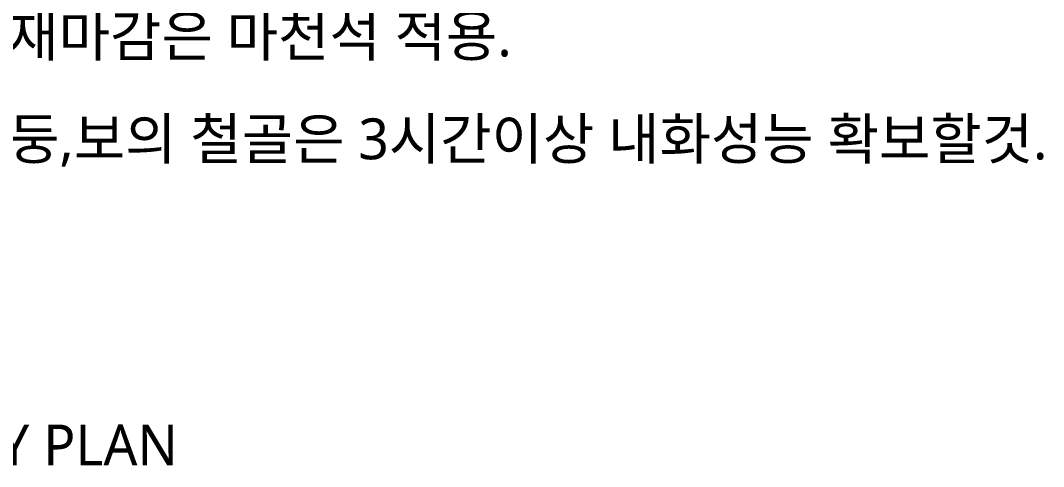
# Model space of a CAD drawing. Header units: millimetres. Extents: x 3775 to 244986, y 1861 to 55808.
# Drawn here: x 74077 to 80074, y 26214 to 28830 of the extents above; entities that cross this region are included whole.
import ezdxf
from ezdxf.enums import TextEntityAlignment as Align

# ---------------------------------------------------------------- set-up
doc = ezdxf.new("R2010")
doc.units = ezdxf.units.MM
doc.header["$LTSCALE"] = 100
doc.header["$MEASUREMENT"] = 0
doc.layers.get('0').update_dxf_attribs({"linetype": 'CONTINUOUS'})
doc.layers.add('ELE6', color=8, linetype='CONTINUOUS')
doc.layers.add('TEXT', color=3, linetype='CONTINUOUS')
doc.styles.add('나눔바른고딕', font='NanumBarunGothic.ttf')

# ---------------------------------------------------------------- blocks, each defined once
blk = doc.blocks.new('NOTE')
at = {"layer": 'TEXT', "style": '나눔바른고딕'}
blk.add_text('11. 석재마감은 마천석 적용.', height=180, dxfattribs=at).set_placement((132, -11969.9), align=Align.MIDDLE_LEFT)
blk = doc.blocks.new('KEY PLAN_계단실G')
at = {"layer": 'TEXT', "style": '나눔바른고딕'}
blk.add_text('■ KEY PLAN', height=180, dxfattribs=at).set_placement((-5248.3, 452.4), align=Align.MIDDLE_LEFT)

msp = doc.modelspace()

# ---------------------------------------------------------------- block references
at = {"xscale": 1.333333333333333, "yscale": 1.333333333333333, "zscale": 1.333333333333333}
msp.add_blockref('KEY PLAN_계단실G', (80173.8, 25736.9), dxfattribs=at)
at = {"layer": 'ELE6', "xscale": 1.333333333333333, "yscale": 1.333333333333333, "zscale": 1.333333333333333}
msp.add_blockref('NOTE', (73000, 44700), dxfattribs=at)

# ---------------------------------------------------------------- texts
at = {"layer": 'TEXT', "color": 1, "style": '나눔바른고딕'}
msp.add_text('12. 기둥,보의 철골은 3시간이상 내화성능 확보할것.', height=240, dxfattribs=at).set_placement((73180.6, 28136), align=Align.MIDDLE_LEFT)

doc.saveas('drawing.dxf')
